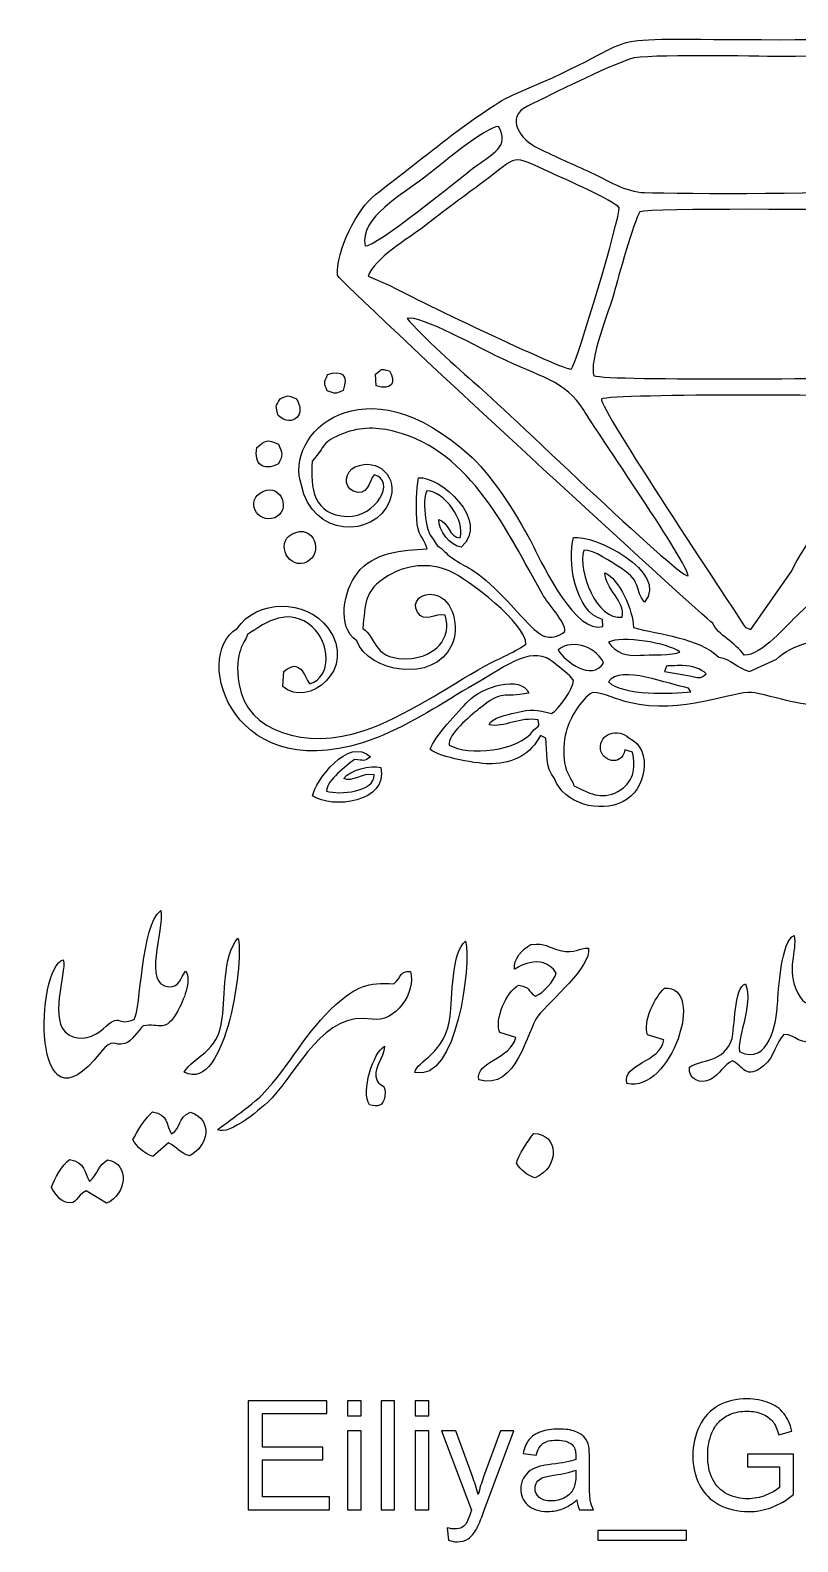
# Model space of a CAD drawing. Header units: millimetres. Extents: x -159 to 208, y -33 to 135.
# Drawn here: x 37.1 to 122.4, y -32.8 to 135.2 of the extents above; entities that cross this region are included whole.
import ezdxf

# ---------------------------------------------------------------- set-up
doc = ezdxf.new("R2010")
doc.units = ezdxf.units.MM
doc.header["$MEASUREMENT"] = 0
doc.layers.add('Layer 1', color=7, linetype='Continuous')

msp = doc.modelspace()

# ---------------------------------------------------------------- linework, layer by layer
at = {"layer": 'Layer 1', "color": 250}
for points, knots in [([(71.2032, 107.9322), (72.1824, 106.4919), (112.1828, 69.6415), (112.9148, 69.3007), (113.5383, 67.9052), (115.4454, 67.1834), (116.4331, 65.7093), (118.3275, 65.6304), (121.1918, 69.0908), (122.5416, 70.3571), (122.5416, 70.3571), (139.4458, 86.0049), (139.4458, 86.0049), (142.2895, 88.6712), (161.7175, 106.9233), (161.7244, 106.8986), (163.8315, 108.4056), (162.3094, 110.6782), (161.4486, 112.9322), (160.1142, 116.4262), (160.2127, 115.6711), (157.3806, 117.8553), (146.3249, 126.3821), (147.9879, 125.7791), (135.6548, 131.5739), (128.0684, 135.1385), (129.8751, 134.1209), (120.4481, 134.1209), (96.6051, 134.1209), (108.1131, 135.1714), (91.0004, 128.1133), (87.5453, 126.6883), (79.445, 119.9306), (75.4569, 116.9217), (73.3649, 115.3432), (71.0582, 110.5473), (71.2032, 107.9322)], [0, 0, 0, 0, 0.08333333, 0.08333333, 0.08333333, 0.16666667, 0.16666667, 0.16666667, 0.25, 0.25, 0.25, 0.33333333, 0.33333333, 0.33333333, 0.41666667, 0.41666667, 0.41666667, 0.5, 0.5, 0.5, 0.58333333, 0.58333333, 0.58333333, 0.66666667, 0.66666667, 0.66666667, 0.75, 0.75, 0.75, 0.83333333, 0.83333333, 0.83333333, 0.91666667, 0.91666667, 0.91666667, 1, 1, 1, 1]), ([(103.7872, 131.9888), (105.4448, 132.5683), (117.7393, 132.2538), (120.448, 132.2538), (130.2601, 132.2538), (127.2135, 133.1874), (134.7726, 129.916), (135.795, 129.4735), (142.7936, 126.5472), (142.9535, 125.5763), (143.082, 124.7958), (142.415, 123.349), (141.8247, 122.8165), (141.1259, 122.1862), (131.7801, 117.9121), (130.4627, 117.455), (128.939, 116.9264), (109.2632, 117.0089), (105.3623, 117.1259), (103.227, 117.1899), (101.2837, 118.4961), (99.3752, 119.3653), (97.4306, 120.2508), (95.4674, 121.1243), (93.5385, 122.0455), (91.5474, 122.9963), (89.7934, 125.475), (92.3425, 126.725), (95.3199, 128.1849), (100.8511, 130.9621), (103.7872, 131.9888)], [0, 0, 0, 0, 0.1, 0.1, 0.1, 0.2, 0.2, 0.2, 0.3, 0.3, 0.3, 0.4, 0.4, 0.4, 0.5, 0.5, 0.5, 0.6, 0.6, 0.6, 0.7, 0.7, 0.7, 0.8, 0.8, 0.8, 0.9, 0.9, 0.9, 1, 1, 1, 1]), ([(74.2783, 111.2011), (73.633, 114.3708), (78.609, 117.0352), (80.7936, 118.7286), (82.1922, 119.8127), (87.8527, 124.583), (89.121, 124.4598), (90.4237, 122.2263), (88.4072, 121.4247), (86.755, 120.1831), (84.422, 118.4298), (75.5029, 111.0644), (74.2783, 111.2011)], [0, 0, 0, 0, 0.25, 0.25, 0.25, 0.5, 0.5, 0.5, 0.75, 0.75, 0.75, 1, 1, 1, 1]), ([(77.0538, 106.7895), (77.0538, 106.7895), (74.6372, 107.8394), (74.6372, 107.8394), (75.2104, 109.7457), (79.1851, 112.0682), (80.8489, 113.3706), (82.995, 115.0506), (85.2938, 116.7315), (87.4931, 118.356), (91.4531, 121.281), (90.2673, 121.4724), (95.0673, 119.2696), (96.3912, 118.6621), (101.9319, 116.2486), (102.542, 115.4437), (102.6449, 114.4267), (97.8606, 98.3052), (97.2274, 97.5264), (96.6092, 97.1757), (78.6154, 105.8907), (77.0538, 106.7895)], [0, 0, 0, 0, 0.14285714, 0.14285714, 0.14285714, 0.28571429, 0.28571429, 0.28571429, 0.42857143, 0.42857143, 0.42857143, 0.57142857, 0.57142857, 0.57142857, 0.71428571, 0.71428571, 0.71428571, 0.85714286, 0.85714286, 0.85714286, 1, 1, 1, 1]), ([(134.4594, 96.5717), (130.2429, 96.5169), (101.4313, 96.1699), (99.7358, 96.7714), (99.0898, 98.3234), (101.4682, 104.0595), (101.9764, 106.0255), (102.3756, 107.5697), (104.1928, 113.993), (104.8441, 115.0036), (105.9102, 115.3536), (128.0823, 115.3558), (129.1719, 115.0029), (129.5025, 114.7726), (134.8734, 98.2493), (134.4594, 96.5717)], [0, 0, 0, 0, 0.2, 0.2, 0.2, 0.4, 0.4, 0.4, 0.6, 0.6, 0.6, 0.8, 0.8, 0.8, 1, 1, 1, 1]), ([(78.9467, 103.1492), (80.3211, 103.5709), (87.4142, 99.6718), (89.1437, 98.8376), (93.6319, 96.673), (96.5962, 96.2186), (98.5989, 92.9404), (99.9966, 90.6527), (110.3574, 75.5968), (110.1899, 74.5406), (109.0371, 74.4152), (89.3332, 93.57), (86.6581, 95.8151), (84.6982, 97.46), (80.5447, 101.2776), (78.9467, 103.1492)], [0, 0, 0, 0, 0.2, 0.2, 0.2, 0.4, 0.4, 0.4, 0.6, 0.6, 0.6, 0.8, 0.8, 0.8, 1, 1, 1, 1]), ([(160.9943, 84.1872), (162.0649, 84.5542), (161.9265, 85.1386), (161.5554, 86.0618), (161.5554, 86.0618), (160.7335, 86.4049), (160.7335, 86.4049), (156.4883, 89.1582), (154.4662, 80.2665), (161.4535, 80.0594), (166.6165, 79.9064), (168.6761, 86.5142), (165.9921, 89.2967), (165.6431, 93.1792), (157.9742, 93.4102), (155.0485, 92.3849), (145.2508, 88.9513), (142.1986, 78.4545), (137.6737, 72.1648), (136.5302, 70.5753), (135.8013, 68.64), (133.6213, 68.7499), (133.6213, 68.7499), (133.3115, 69.5091), (133.3115, 69.5091), (136.4275, 70.6626), (137.3893, 76.1211), (136.5645, 78.7706), (135.2751, 78.9951), (131.9714, 77.4624), (130.8003, 76.6561), (127.8058, 74.5946), (128.4296, 74.1491), (128.2654, 70.778), (128.2654, 70.778), (128.9962, 71.0787), (128.9962, 71.0787), (129.5142, 73.1181), (129.1201, 73.9449), (131.0961, 75.3), (132.0609, 75.9617), (134.4067, 77.4823), (135.4422, 77.3921), (135.9513, 75.9806), (135.3496, 74.0668), (134.7473, 72.6792), (134.0008, 70.9597), (133.1992, 71.0168), (132.1713, 69.8734), (132.1713, 69.8734), (131.1364, 69.9328), (131.1364, 69.9328), (130.7895, 71.5843), (132.8504, 72.8565), (132.7949, 74.3914), (131.2182, 73.9564), (130.2187, 70.2957), (129.8016, 68.904), (128.9109, 68.4006), (127.8982, 68.3599), (126.8759, 68.2863), (125.2215, 67.3064), (121.6575, 67.0601), (120.036, 65.2595), (120.036, 65.2595), (117.008, 63.9085), (117.008, 63.9085), (115.5233, 64.3053), (114.9809, 65.3337), (113.6265, 65.4926), (111.3404, 67.6606), (106.9962, 67.9893), (104.1099, 68.7909), (104.1433, 70.618), (102.4929, 74.2379), (100.954, 74.8629), (100.9478, 73.1125), (103.2259, 71.769), (102.8737, 69.9449), (100.0423, 69.5055), (97.9103, 75.1108), (98.5974, 77.3677), (99.6481, 77.4916), (101.772, 76.011), (102.7435, 75.3722), (105.2727, 73.7092), (104.1697, 72.9493), (105.3596, 71.6205), (108.1682, 74.9396), (99.6258, 79.1977), (97.4682, 78.783), (96.7496, 76.2902), (97.5769, 70.5256), (100.6826, 69.6845), (100.6826, 69.6845), (100.7135, 68.9061), (100.7135, 68.9061), (97.788, 67.9622), (94.1163, 75.5614), (93.0035, 77.7923), (91.5082, 80.7899), (88.6049, 85.4281), (86.1757, 87.6799), (74.0743, 98.8976), (65.1548, 90.1764), (67.2211, 84.627), (68.3209, 78.796), (75.3477, 78.6655), (77.0044, 82.8107), (78.0805, 85.5028), (75.7378, 87.7338), (73.2014, 86.6443), (72.0905, 86.1672), (71.8118, 84.435), (72.945, 83.9542), (74.6104, 83.2476), (74.7137, 85.0502), (75.2786, 85.7761), (77.8414, 85.1204), (75.477, 81.0431), (72.2997, 81.1382), (68.5624, 81.25), (68.1486, 84.3051), (68.4217, 87.2729), (69.8971, 88.9748), (69.4457, 89.4074), (71.8891, 90.3621), (73.793, 91.1061), (75.7217, 91.0729), (77.6793, 90.5493), (86.1434, 88.2852), (90.0626, 79.469), (94, 72.492), (94.6342, 71.3683), (96.5785, 69.4497), (96.5062, 68.3385), (94.7313, 67.0354), (93.6876, 67.9147), (92.3887, 69.2694), (91.328, 70.3757), (90.4396, 71.4588), (89.3152, 72.543), (85.9241, 75.8127), (85.9681, 75.0981), (83.8656, 76.5933), (83.2509, 77.0305), (83.0257, 77.4497), (82.3037, 77.8878), (81.5869, 79.1789), (81.363, 78.8517), (81.0868, 80.5372), (80.9039, 81.6532), (80.7407, 82.935), (81.1335, 83.9612), (83.12, 83.9682), (85.4636, 80.6297), (84.8531, 78.7444), (83.6296, 78.7741), (83.6106, 80.5037), (82.5011, 80.7798), (82.4066, 79.6032), (83.8031, 77.8279), (84.9546, 77.7132), (88.3761, 80.6176), (82.5, 85.7132), (80.2399, 85.4112), (79.9447, 84.0862), (79.9695, 82.2944), (80.0284, 80.9127), (80.1145, 78.8959), (80.7204, 79.0501), (81.1945, 77.5437), (78.3937, 77.3566), (75.2527, 77.1923), (73.3952, 74.8099), (71.9555, 72.9633), (71.0547, 68.8446), (73.3677, 67.3176), (74.5927, 63.8753), (81.93, 62.4591), (83.9388, 66.8621), (84.7809, 68.7078), (84.1835, 71.9528), (82.0112, 72.4322), (80.6361, 72.7356), (79.387, 71.7292), (80.096, 70.4922), (80.8492, 69.1781), (82.065, 70.4749), (83.1893, 70.1534), (84.0127, 67.4924), (81.9216, 65.5802), (79.4399, 65.3562), (75.1777, 64.9715), (75.581, 67.7385), (74.0184, 68.6957), (74.3709, 71.4162), (74.0758, 72.8684), (76.804, 74.5147), (78.8573, 75.7538), (81.4139, 76.0545), (83.6506, 75.0757), (85.7657, 74.1502), (92.212, 69.1884), (92.1687, 66.9388), (91.4076, 66.2788), (88.7614, 65.1664), (87.6408, 64.5307), (83.4101, 62.131), (78.616, 58.84), (74.2013, 57.3388), (67.653, 55.1122), (61.0943, 57.2275), (60.2752, 62.4576), (59.6749, 66.2906), (60.9552, 66.9801), (61.1827, 67.9761), (63.4079, 69.5207), (65.8666, 71.0805), (68.4194, 68.8508), (70.3851, 67.1339), (70.6772, 63.321), (68.1315, 62.5216), (67.474, 63.4149), (67.0748, 65.4974), (65.2441, 63.8818), (65.2441, 63.8818), (65.1259, 62.234), (65.1259, 62.234), (67.9082, 59.7643), (73.5572, 64.1737), (70.1625, 68.7459), (67.7418, 72.0063), (62.1984, 71.9331), (60.0518, 68.6692), (54.8845, 65.6115), (59.6639, 50.3135), (75.5597, 56.5369), (79.5236, 58.0888), (82.8619, 60.3972), (86.4737, 62.4965), (90.3104, 64.7265), (92.9905, 66.9079), (95.3466, 64.8238), (96.0398, 64.2107), (97.0095, 63.6006), (97.4743, 62.9119), (97.3689, 61.8942), (95.9089, 59.7594), (95.0126, 59.2455), (93.2333, 59.6563), (92.8955, 59.7778), (90.9715, 59.3219), (90.0911, 59.1132), (88.3652, 58.7882), (88.0765, 57.9705), (89.7497, 57.6191), (91.5575, 58.9204), (93.537, 58.5098), (93.6423, 57.7296), (93.6506, 57.9197), (93.0178, 57.3749), (91.3693, 54.9709), (85.7431, 54.4963), (83.6267, 55.7199), (83.4581, 56.899), (85.9641, 58.9439), (86.9009, 59.7027), (89.7286, 61.993), (89.4626, 60.8932), (92.4921, 61.5007), (91.6583, 63.5351), (87.2854, 62.2241), (85.7543, 60.6028), (84.7224, 59.5101), (81.8608, 56.5107), (81.5357, 55.2749), (82.5228, 54.3207), (86.9671, 53.592), (88.445, 53.6349), (90.7209, 53.701), (92.7753, 54.739), (93.7825, 56.8021), (93.7825, 56.8021), (94.3979, 56.4819), (94.3979, 56.4819), (94.5428, 54.9655), (94.2595, 53.2017), (95.3603, 52.0239), (96.3512, 49.1442), (100.3929, 48.1513), (102.9825, 49.4366), (105.4507, 50.6616), (106.4375, 55.1782), (103.6039, 56.5394), (102.411, 57.5596), (100.3303, 57.1263), (100.4679, 55.2661), (100.5621, 53.9921), (102.7606, 53.2218), (103.1703, 55.1932), (103.1703, 55.1932), (104.004, 54.933), (104.004, 54.933), (104.4215, 53.1543), (104.1176, 51.4732), (102.3891, 50.5624), (100.4893, 49.5614), (99.179, 50.415), (97.5031, 51.1823), (97.2808, 52.0399), (96.6804, 52.4409), (96.4732, 53.7397), (96.3044, 54.7974), (96.3641, 56.1667), (96.6416, 57.2029), (97.0492, 58.7255), (98.2076, 60.7626), (99.574, 61.5782), (100.9873, 61.477), (102.2912, 60.7607), (103.6636, 60.4387), (109.474, 59.0756), (115.3903, 61.7251), (117.2368, 61.5843), (118.0459, 61.5226), (120.5687, 60.7831), (121.5918, 60.5709), (123.1936, 60.2386), (124.3539, 60.0865), (126.0029, 60.0801), (127.9041, 60.0727), (128.858, 60.1418), (130.6889, 60.5647), (131.8941, 60.8431), (133.4845, 61.5721), (134.6418, 61.5142), (137.2499, 59.4932), (137.6606, 56.6503), (137.7009, 53.5501), (136.2597, 51.8935), (136.6013, 49.8116), (132.8717, 50.1704), (130.4553, 50.4029), (129.3492, 52.7968), (129.9908, 55.036), (129.9908, 55.036), (130.6786, 55.251), (130.6786, 55.251), (131.3808, 54.0954), (132.0809, 53.6971), (133.2763, 54.593), (133.6434, 55.5962), (133.6421, 55.6391), (133.165, 56.711), (133.165, 56.711), (131.3377, 56.9676), (131.3377, 56.9676), (126.9118, 55.5211), (128.5229, 49.1232), (133.1526, 48.9542), (134.9291, 48.8894), (137.0326, 49.6233), (138.2165, 50.9747), (139.8912, 52.8864), (139.2716, 54.7221), (139.8683, 56.4561), (141.0156, 56.3629), (141.724, 53.7607), (145.5771, 53.6102), (146.8629, 53.56), (151.6632, 54.4564), (152.5994, 55.1297), (152.4818, 56.1735), (149.1698, 59.6696), (148.2637, 60.5876), (145.3291, 63.5608), (141.8369, 62.3349), (141.3201, 61.5272), (143.701, 60.961), (144.7316, 61.9318), (146.992, 59.8478), (148.0093, 58.9098), (150.2054, 57.1437), (150.3652, 55.8408), (148.9249, 54.8896), (143.1747, 54.1451), (140.6329, 57.9041), (140.6329, 57.9041), (140.8207, 58.5125), (140.8207, 58.5125), (143.3893, 58.6971), (145.4746, 57.4026), (147.1883, 57.4776), (146.8344, 58.1317), (144.5972, 58.9331), (143.7594, 59.1793), (141.1011, 59.9605), (140.8606, 59.2896), (138.7866, 59.2522), (138.7866, 59.2522), (136.2971, 62.7644), (136.2971, 62.7644), (136.2971, 62.7644), (139.767, 65.8351), (139.767, 65.8351), (143.8064, 65.5181), (152.0342, 59.5524), (156.3167, 57.5071), (162.0166, 54.785), (170.3735, 53.3517), (174.4844, 59.4419), (179.2722, 66.5351), (171.2725, 74.1499), (165.2377, 70.0019), (162.4508, 68.0864), (161.9614, 63.5997), (165.3172, 62.0148), (166.4987, 61.4568), (169.659, 61.3661), (168.8041, 63.5682), (168.0026, 65.6328), (166.3205, 63.0914), (165.5407, 62.9014), (163.3111, 63.8609), (163.9927, 67.5567), (165.7741, 68.9231), (167.7623, 70.4483), (170.8469, 69.9605), (172.4814, 68.1325), (176.4521, 63.6917), (172.3996, 49.9165), (153.8709, 60.14), (150.5908, 61.9498), (145.5278, 65.725), (142.0511, 66.3801), (142.0511, 66.3801), (141.6825, 67.402), (141.6825, 67.402), (141.6829, 67.413), (150.1557, 79.8075), (157.6524, 74.1909), (160.1381, 72.3285), (159.9043, 71.0182), (159.742, 68.1614), (157.975, 66.3188), (157.5056, 64.7801), (154.1293, 65.4161), (152.0689, 65.8043), (149.7671, 67.9152), (150.9494, 70.1006), (152.0452, 70.2013), (153.63, 69.2403), (154.0445, 70.6655), (154.4266, 71.9793), (153.295, 72.8623), (152.0727, 72.5247), (149.9144, 71.9285), (149.3156, 68.8492), (150.0881, 66.9427), (151.8884, 62.5002), (159.2388, 63.6812), (160.9763, 67.6937), (163.0696, 69.8836), (162.0767, 72.9853), (160.3721, 75.0345), (157.8558, 78.0596), (153.9216, 76.9356), (152.6554, 77.7857), (154.2451, 79.6624), (154.5051, 82.7914), (153.6654, 85.08), (152.0792, 85.4169), (148.991, 83.0504), (148.6379, 81.4415), (147.6681, 80.499), (148.1492, 78.5613), (148.8829, 77.6215), (150.3796, 77.501), (151.8928, 79.935), (151.7844, 81.2976), (150.677, 80.984), (150.5338, 79.1721), (149.3445, 78.9393), (148.9504, 80.1114), (149.2276, 80.3987), (149.677, 81.5068), (150.1908, 82.5549), (151.898, 84.1757), (153.0529, 83.9424), (153.6334, 81.356), (152.8843, 79.9144), (151.7975, 77.8317), (150.8547, 77.3674), (150.8641, 76.9874), (150.0502, 76.4787), (146.8645, 74.4873), (148.0967, 75.6027), (144.641, 72.3561), (142.8037, 70.6301), (140.2152, 66.0854), (137.3221, 68.3689), (137.4428, 69.0108), (139.3402, 71.2779), (139.8559, 72.1246), (140.6922, 73.4977), (141.467, 74.9666), (142.2469, 76.3641), (143.7972, 79.1417), (145.3032, 82.0112), (147.372, 84.4257), (149.3121, 86.6901), (152.1885, 88.9861), (154.9785, 90.0817), (160.4289, 92.222), (162.0661, 90.155), (164.6415, 88.8604), (165.502, 87.3178), (166.1232, 86.6716), (165.8053, 84.7164), (165.6045, 83.4813), (164.6797, 82.0774), (163.5397, 81.5354), (160.4712, 80.0765), (155.9934, 83.4688), (158.3314, 85.4873), (158.3314, 85.4873), (160.0755, 83.7983), (160.0755, 83.7983), (160.0755, 83.7983), (160.9943, 84.1872), (160.9943, 84.1872)], [0, 0, 0, 0, 0.00564972, 0.00564972, 0.00564972, 0.01129944, 0.01129944, 0.01129944, 0.01694915, 0.01694915, 0.01694915, 0.02259887, 0.02259887, 0.02259887, 0.02824859, 0.02824859, 0.02824859, 0.03389831, 0.03389831, 0.03389831, 0.03954802, 0.03954802, 0.03954802, 0.04519774, 0.04519774, 0.04519774, 0.05084746, 0.05084746, 0.05084746, 0.05649718, 0.05649718, 0.05649718, 0.06214689, 0.06214689, 0.06214689, 0.06779661, 0.06779661, 0.06779661, 0.07344633, 0.07344633, 0.07344633, 0.07909605, 0.07909605, 0.07909605, 0.08474576, 0.08474576, 0.08474576, 0.09039548, 0.09039548, 0.09039548, 0.0960452, 0.0960452, 0.0960452, 0.10169492, 0.10169492, 0.10169492, 0.10734463, 0.10734463, 0.10734463, 0.11299435, 0.11299435, 0.11299435, 0.11864407, 0.11864407, 0.11864407, 0.12429379, 0.12429379, 0.12429379, 0.1299435, 0.1299435, 0.1299435, 0.13559322, 0.13559322, 0.13559322, 0.14124294, 0.14124294, 0.14124294, 0.14689266, 0.14689266, 0.14689266, 0.15254237, 0.15254237, 0.15254237, 0.15819209, 0.15819209, 0.15819209, 0.16384181, 0.16384181, 0.16384181, 0.16949153, 0.16949153, 0.16949153, 0.17514124, 0.17514124, 0.17514124, 0.18079096, 0.18079096, 0.18079096, 0.18644068, 0.18644068, 0.18644068, 0.1920904, 0.1920904, 0.1920904, 0.19774011, 0.19774011, 0.19774011, 0.20338983, 0.20338983, 0.20338983, 0.20903955, 0.20903955, 0.20903955, 0.21468927, 0.21468927, 0.21468927, 0.22033898, 0.22033898, 0.22033898, 0.2259887, 0.2259887, 0.2259887, 0.23163842, 0.23163842, 0.23163842, 0.23728814, 0.23728814, 0.23728814, 0.24293785, 0.24293785, 0.24293785, 0.24858757, 0.24858757, 0.24858757, 0.25423729, 0.25423729, 0.25423729, 0.25988701, 0.25988701, 0.25988701, 0.26553672, 0.26553672, 0.26553672, 0.27118644, 0.27118644, 0.27118644, 0.27683616, 0.27683616, 0.27683616, 0.28248588, 0.28248588, 0.28248588, 0.28813559, 0.28813559, 0.28813559, 0.29378531, 0.29378531, 0.29378531, 0.29943503, 0.29943503, 0.29943503, 0.30508475, 0.30508475, 0.30508475, 0.31073446, 0.31073446, 0.31073446, 0.31638418, 0.31638418, 0.31638418, 0.3220339, 0.3220339, 0.3220339, 0.32768362, 0.32768362, 0.32768362, 0.33333333, 0.33333333, 0.33333333, 0.33898305, 0.33898305, 0.33898305, 0.34463277, 0.34463277, 0.34463277, 0.35028249, 0.35028249, 0.35028249, 0.3559322, 0.3559322, 0.3559322, 0.36158192, 0.36158192, 0.36158192, 0.36723164, 0.36723164, 0.36723164, 0.37288136, 0.37288136, 0.37288136, 0.37853107, 0.37853107, 0.37853107, 0.38418079, 0.38418079, 0.38418079, 0.38983051, 0.38983051, 0.38983051, 0.39548023, 0.39548023, 0.39548023, 0.40112994, 0.40112994, 0.40112994, 0.40677966, 0.40677966, 0.40677966, 0.41242938, 0.41242938, 0.41242938, 0.4180791, 0.4180791, 0.4180791, 0.42372881, 0.42372881, 0.42372881, 0.42937853, 0.42937853, 0.42937853, 0.43502825, 0.43502825, 0.43502825, 0.44067797, 0.44067797, 0.44067797, 0.44632768, 0.44632768, 0.44632768, 0.4519774, 0.4519774, 0.4519774, 0.45762712, 0.45762712, 0.45762712, 0.46327684, 0.46327684, 0.46327684, 0.46892655, 0.46892655, 0.46892655, 0.47457627, 0.47457627, 0.47457627, 0.48022599, 0.48022599, 0.48022599, 0.48587571, 0.48587571, 0.48587571, 0.49152542, 0.49152542, 0.49152542, 0.49717514, 0.49717514, 0.49717514, 0.50282486, 0.50282486, 0.50282486, 0.50847458, 0.50847458, 0.50847458, 0.51412429, 0.51412429, 0.51412429, 0.51977401, 0.51977401, 0.51977401, 0.52542373, 0.52542373, 0.52542373, 0.53107345, 0.53107345, 0.53107345, 0.53672316, 0.53672316, 0.53672316, 0.54237288, 0.54237288, 0.54237288, 0.5480226, 0.5480226, 0.5480226, 0.55367232, 0.55367232, 0.55367232, 0.55932203, 0.55932203, 0.55932203, 0.56497175, 0.56497175, 0.56497175, 0.57062147, 0.57062147, 0.57062147, 0.57627119, 0.57627119, 0.57627119, 0.5819209, 0.5819209, 0.5819209, 0.58757062, 0.58757062, 0.58757062, 0.59322034, 0.59322034, 0.59322034, 0.59887006, 0.59887006, 0.59887006, 0.60451977, 0.60451977, 0.60451977, 0.61016949, 0.61016949, 0.61016949, 0.61581921, 0.61581921, 0.61581921, 0.62146893, 0.62146893, 0.62146893, 0.62711864, 0.62711864, 0.62711864, 0.63276836, 0.63276836, 0.63276836, 0.63841808, 0.63841808, 0.63841808, 0.6440678, 0.6440678, 0.6440678, 0.64971751, 0.64971751, 0.64971751, 0.65536723, 0.65536723, 0.65536723, 0.66101695, 0.66101695, 0.66101695, 0.66666667, 0.66666667, 0.66666667, 0.67231638, 0.67231638, 0.67231638, 0.6779661, 0.6779661, 0.6779661, 0.68361582, 0.68361582, 0.68361582, 0.68926554, 0.68926554, 0.68926554, 0.69491525, 0.69491525, 0.69491525, 0.70056497, 0.70056497, 0.70056497, 0.70621469, 0.70621469, 0.70621469, 0.71186441, 0.71186441, 0.71186441, 0.71751412, 0.71751412, 0.71751412, 0.72316384, 0.72316384, 0.72316384, 0.72881356, 0.72881356, 0.72881356, 0.73446328, 0.73446328, 0.73446328, 0.74011299, 0.74011299, 0.74011299, 0.74576271, 0.74576271, 0.74576271, 0.75141243, 0.75141243, 0.75141243, 0.75706215, 0.75706215, 0.75706215, 0.76271186, 0.76271186, 0.76271186, 0.76836158, 0.76836158, 0.76836158, 0.7740113, 0.7740113, 0.7740113, 0.77966102, 0.77966102, 0.77966102, 0.78531073, 0.78531073, 0.78531073, 0.79096045, 0.79096045, 0.79096045, 0.79661017, 0.79661017, 0.79661017, 0.80225989, 0.80225989, 0.80225989, 0.8079096, 0.8079096, 0.8079096, 0.81355932, 0.81355932, 0.81355932, 0.81920904, 0.81920904, 0.81920904, 0.82485876, 0.82485876, 0.82485876, 0.83050847, 0.83050847, 0.83050847, 0.83615819, 0.83615819, 0.83615819, 0.84180791, 0.84180791, 0.84180791, 0.84745763, 0.84745763, 0.84745763, 0.85310734, 0.85310734, 0.85310734, 0.85875706, 0.85875706, 0.85875706, 0.86440678, 0.86440678, 0.86440678, 0.8700565, 0.8700565, 0.8700565, 0.87570621, 0.87570621, 0.87570621, 0.88135593, 0.88135593, 0.88135593, 0.88700565, 0.88700565, 0.88700565, 0.89265537, 0.89265537, 0.89265537, 0.89830508, 0.89830508, 0.89830508, 0.9039548, 0.9039548, 0.9039548, 0.90960452, 0.90960452, 0.90960452, 0.91525424, 0.91525424, 0.91525424, 0.92090395, 0.92090395, 0.92090395, 0.92655367, 0.92655367, 0.92655367, 0.93220339, 0.93220339, 0.93220339, 0.93785311, 0.93785311, 0.93785311, 0.94350282, 0.94350282, 0.94350282, 0.94915254, 0.94915254, 0.94915254, 0.95480226, 0.95480226, 0.95480226, 0.96045198, 0.96045198, 0.96045198, 0.96610169, 0.96610169, 0.96610169, 0.97175141, 0.97175141, 0.97175141, 0.97740113, 0.97740113, 0.97740113, 0.98305085, 0.98305085, 0.98305085, 0.98870056, 0.98870056, 0.98870056, 0.99435028, 0.99435028, 0.99435028, 1, 1, 1, 1]), ([(70.0787, 95.1047), (71.0665, 94.7294), (70.8812, 94.7093), (71.835, 95.1261), (72.4884, 96.8145), (71.7106, 97.475), (70.1248, 96.8939), (69.6933, 95.9433), (69.695, 96.0709), (70.0787, 95.1047)], [0, 0, 0, 0, 0.33333333, 0.33333333, 0.33333333, 0.66666667, 0.66666667, 0.66666667, 1, 1, 1, 1]), ([(75.443, 96.9513), (75.443, 96.9513), (75.5192, 95.6393), (75.5192, 95.6393), (77.2927, 95.104), (77.7873, 96.0581), (76.9845, 97.3224), (75.756, 97.5475), (76.4433, 97.6069), (75.443, 96.9513)], [0, 0, 0, 0, 0.33333333, 0.33333333, 0.33333333, 0.66666667, 0.66666667, 0.66666667, 1, 1, 1, 1]), ([(64.8472, 94.1986), (64.2732, 93.2609), (64.3522, 93.448), (64.6126, 92.3696), (66.2546, 90.8639), (67.8516, 92.5626), (66.5929, 94.2554), (65.6445, 94.6043), (65.7645, 94.6335), (64.8472, 94.1986)], [0, 0, 0, 0, 0.33333333, 0.33333333, 0.33333333, 0.66666667, 0.66666667, 0.66666667, 1, 1, 1, 1]), ([(121.7206, 75.1034), (121.7206, 75.1034), (117.1645, 68.5531), (117.1645, 68.5531), (117.1645, 68.5531), (116.5662, 68.7947), (116.5662, 68.7947), (114.884, 71.4245), (100.334, 93.1493), (100.5625, 94.1978), (101.7793, 94.7473), (131.8401, 94.7786), (133.2564, 94.2162), (133.7955, 92.6528), (131.5936, 90.678), (130.7987, 89.3721), (128.8163, 86.1157), (122.3735, 76.7898), (121.7206, 75.1034)], [0, 0, 0, 0, 0.16666667, 0.16666667, 0.16666667, 0.33333333, 0.33333333, 0.33333333, 0.5, 0.5, 0.5, 0.66666667, 0.66666667, 0.66666667, 0.83333333, 0.83333333, 0.83333333, 1, 1, 1, 1]), ([(62.2588, 88.7911), (61.9074, 86.9274), (62.9413, 86.1045), (64.6512, 86.9743), (65.1734, 87.9918), (65.1446, 88.1275), (64.6459, 89.1615), (63.4268, 89.7658), (63.1996, 89.6287), (62.2588, 88.7911)], [0, 0, 0, 0, 0.33333333, 0.33333333, 0.33333333, 0.66666667, 0.66666667, 0.66666667, 1, 1, 1, 1]), ([(62.982, 83.9259), (60.8291, 83.032), (62.2562, 80.2326), (64.2392, 80.9902), (66.0311, 81.6748), (65.0806, 84.7972), (62.982, 83.9259)], [0, 0, 0, 0, 0.5, 0.5, 0.5, 1, 1, 1, 1]), ([(66.1328, 79.1582), (64.2898, 78.197), (65.7738, 75.0693), (67.8575, 76.1041), (69.651, 76.9948), (68.6717, 80.4824), (66.1328, 79.1582)], [0, 0, 0, 0, 0.5, 0.5, 0.5, 1, 1, 1, 1]), ([(95.7348, 66.3105), (97.4579, 67.697), (100.2669, 66.354), (100.8087, 64.8375), (99.4888, 62.7784), (96.5362, 64.9796), (95.7348, 66.3105)], [0, 0, 0, 0, 0.5, 0.5, 0.5, 1, 1, 1, 1]), ([(101.3506, 67.1658), (102.8147, 67.9109), (107.9696, 67.0888), (109.2777, 66.0684), (108.5878, 65.6492), (105.8976, 65.7871), (104.8351, 65.7086), (103.3115, 65.5961), (102.245, 65.8752), (101.3506, 67.1658)], [0, 0, 0, 0, 0.33333333, 0.33333333, 0.33333333, 0.66666667, 0.66666667, 0.66666667, 1, 1, 1, 1]), ([(110.2537, 62.0604), (110.2537, 62.0604), (110.5133, 61.6564), (110.5133, 61.6564), (108.4212, 61.3667), (102.9614, 61.2288), (101.3386, 62.7367), (102.6427, 64.7709), (108.154, 62.3807), (110.2537, 62.0604)], [0, 0, 0, 0, 0.33333333, 0.33333333, 0.33333333, 0.66666667, 0.66666667, 0.66666667, 1, 1, 1, 1]), ([(107.5921, 63.8901), (107.5921, 63.8901), (107.8029, 64.505), (107.8029, 64.505), (108.0536, 64.5394), (109.3039, 64.5551), (109.5937, 64.5678), (110.6069, 64.5004), (111.6286, 64.2405), (112.2256, 63.6344), (111.4915, 63.0256), (111.4173, 63.2222), (110.3926, 63.4001), (110.3926, 63.4001), (107.5921, 63.8901), (107.5921, 63.8901)], [0, 0, 0, 0, 0.2, 0.2, 0.2, 0.4, 0.4, 0.4, 0.6, 0.6, 0.6, 0.8, 0.8, 0.8, 1, 1, 1, 1]), ([(70.0023, 50.6134), (70.062, 51.8717), (72.1511, 53.3655), (73.1198, 54.1277), (74.1675, 54.0611), (74.1412, 53.8128), (74.8888, 54.4051), (72.5046, 56.7956), (68.6526, 51.6319), (68.4583, 50.0904), (70.6033, 48.5591), (76.893, 49.3614), (76.0495, 53.2172), (74.909, 53.5496), (72.6084, 52.9706), (71.9055, 52.0208), (72.8661, 51.5013), (73.8676, 52.7035), (75.3103, 52.4109), (75.3129, 50.5149), (71.4786, 50.1357), (70.0023, 50.6134)], [0, 0, 0, 0, 0.14285714, 0.14285714, 0.14285714, 0.28571429, 0.28571429, 0.28571429, 0.42857143, 0.42857143, 0.42857143, 0.57142857, 0.57142857, 0.57142857, 0.71428571, 0.71428571, 0.71428571, 0.85714286, 0.85714286, 0.85714286, 1, 1, 1, 1]), ([(74.7871, 15.7254), (75.6845, 15.4698), (76.3065, 15.5658), (76.4834, 16.6945), (76.6961, 18.0526), (76.0198, 17.7209), (75.6367, 18.4117), (74.9616, 19.6289), (76.4124, 20.9125), (76.4587, 22.2535), (75.226, 21.6034), (73.7569, 17.2058), (74.7871, 15.7254)], [0, 0, 0, 0, 0.25, 0.25, 0.25, 0.5, 0.5, 0.5, 0.75, 0.75, 0.75, 1, 1, 1, 1]), ([(61.274, -29.2671), (61.274, -29.2671), (61.274, -17.1429), (61.274, -17.1429), (61.274, -17.1429), (70.0285, -17.1429), (70.0285, -17.1429), (70.0285, -17.1429), (70.0285, -18.5653), (70.0285, -18.5653), (70.0285, -18.5653), (62.8827, -18.5653), (62.8827, -18.5653), (62.8827, -18.5653), (62.8827, -22.2906), (62.8827, -22.2906), (62.8827, -22.2906), (69.5713, -22.2906), (69.5713, -22.2906), (69.5713, -22.2906), (69.5713, -23.713), (69.5713, -23.713), (69.5713, -23.713), (62.8827, -23.713), (62.8827, -23.713), (62.8827, -23.713), (62.8827, -27.8447), (62.8827, -27.8447), (62.8827, -27.8447), (70.3164, -27.8447), (70.3164, -27.8447), (70.3164, -27.8447), (70.3164, -29.2671), (70.3164, -29.2671), (70.3164, -29.2671), (61.274, -29.2671), (61.274, -29.2671)], [0, 0, 0, 0, 0.08333333, 0.08333333, 0.08333333, 0.16666667, 0.16666667, 0.16666667, 0.25, 0.25, 0.25, 0.33333333, 0.33333333, 0.33333333, 0.41666667, 0.41666667, 0.41666667, 0.5, 0.5, 0.5, 0.58333333, 0.58333333, 0.58333333, 0.66666667, 0.66666667, 0.66666667, 0.75, 0.75, 0.75, 0.83333333, 0.83333333, 0.83333333, 0.91666667, 0.91666667, 0.91666667, 1, 1, 1, 1]), ([(72.3484, -18.8362), (72.3484, -18.8362), (72.3484, -17.1429), (72.3484, -17.1429), (72.3484, -17.1429), (73.8385, -17.1429), (73.8385, -17.1429), (73.8385, -17.1429), (73.8385, -18.8362), (73.8385, -18.8362), (73.8385, -18.8362), (72.3484, -18.8362), (72.3484, -18.8362)], [0, 0, 0, 0, 0.25, 0.25, 0.25, 0.5, 0.5, 0.5, 0.75, 0.75, 0.75, 1, 1, 1, 1]), ([(76.0765, -29.2671), (76.0765, -29.2671), (76.0765, -17.1429), (76.0765, -17.1429), (76.0765, -17.1429), (77.5667, -17.1429), (77.5667, -17.1429), (77.5667, -17.1429), (77.5667, -29.2671), (77.5667, -29.2671), (77.5667, -29.2671), (76.0765, -29.2671), (76.0765, -29.2671)], [0, 0, 0, 0, 0.25, 0.25, 0.25, 0.5, 0.5, 0.5, 0.75, 0.75, 0.75, 1, 1, 1, 1]), ([(79.8724, -18.8362), (79.8724, -18.8362), (79.8724, -17.1429), (79.8724, -17.1429), (79.8724, -17.1429), (81.3625, -17.1429), (81.3625, -17.1429), (81.3625, -17.1429), (81.3625, -18.8362), (81.3625, -18.8362), (81.3625, -18.8362), (79.8724, -18.8362), (79.8724, -18.8362)], [0, 0, 0, 0, 0.25, 0.25, 0.25, 0.5, 0.5, 0.5, 0.75, 0.75, 0.75, 1, 1, 1, 1]), ([(116.7954, -24.5088), (116.7954, -24.5088), (116.7954, -23.0864), (116.7954, -23.0864), (116.7954, -23.0864), (121.9262, -23.0864), (121.9262, -23.0864), (121.9262, -23.0864), (121.9262, -27.5794), (121.9262, -27.5794), (121.1388, -28.2059), (120.326, -28.6801), (119.4878, -28.9962), (118.6496, -29.3123), (117.7888, -29.4703), (116.9083, -29.4703), (115.7173, -29.4703), (114.6364, -29.2163), (113.6628, -28.7055), (112.6919, -28.1975), (111.9553, -27.4581), (111.4614, -26.4957), (110.9647, -25.5305), (110.7164, -24.4524), (110.7164, -23.2642), (110.7164, -22.0846), (110.9619, -20.9839), (111.4558, -19.9594), (111.9497, -18.9378), (112.6581, -18.1786), (113.5837, -17.6847), (114.5094, -17.188), (115.5762, -16.9397), (116.7841, -16.9397), (117.659, -16.9397), (118.4521, -17.0808), (119.1604, -17.3658), (119.8688, -17.6509), (120.4248, -18.046), (120.8255, -18.5511), (121.2291, -19.0591), (121.5339, -19.7224), (121.7428, -20.538), (121.7428, -20.538), (120.295, -20.9331), (120.295, -20.9331), (120.1115, -20.3179), (119.8857, -19.8324), (119.6176, -19.4768), (119.3467, -19.1241), (118.9629, -18.8418), (118.4605, -18.6302), (117.961, -18.4185), (117.405, -18.3113), (116.7926, -18.3113), (116.0616, -18.3113), (115.4295, -18.4241), (114.8932, -18.6471), (114.3598, -18.8701), (113.9309, -19.1636), (113.6007, -19.5305), (113.2733, -19.8945), (113.0193, -20.2953), (112.8387, -20.7299), (112.5311, -21.4834), (112.3758, -22.2962), (112.3758, -23.1739), (112.3758, -24.2577), (112.5621, -25.1636), (112.9318, -25.8946), (113.3043, -26.6227), (113.8462, -27.1645), (114.5546, -27.5173), (115.2658, -27.8701), (116.0193, -28.0479), (116.818, -28.0479), (117.5123, -28.0479), (118.1896, -27.9124), (118.85, -27.6443), (119.5104, -27.3734), (120.0099, -27.0883), (120.3514, -26.7807), (120.3514, -26.7807), (120.3514, -24.5088), (120.3514, -24.5088), (120.3514, -24.5088), (116.7954, -24.5088), (116.7954, -24.5088)], [0, 0, 0, 0, 0.03448276, 0.03448276, 0.03448276, 0.06896552, 0.06896552, 0.06896552, 0.10344828, 0.10344828, 0.10344828, 0.13793103, 0.13793103, 0.13793103, 0.17241379, 0.17241379, 0.17241379, 0.20689655, 0.20689655, 0.20689655, 0.24137931, 0.24137931, 0.24137931, 0.27586207, 0.27586207, 0.27586207, 0.31034483, 0.31034483, 0.31034483, 0.34482759, 0.34482759, 0.34482759, 0.37931034, 0.37931034, 0.37931034, 0.4137931, 0.4137931, 0.4137931, 0.44827586, 0.44827586, 0.44827586, 0.48275862, 0.48275862, 0.48275862, 0.51724138, 0.51724138, 0.51724138, 0.55172414, 0.55172414, 0.55172414, 0.5862069, 0.5862069, 0.5862069, 0.62068966, 0.62068966, 0.62068966, 0.65517241, 0.65517241, 0.65517241, 0.68965517, 0.68965517, 0.68965517, 0.72413793, 0.72413793, 0.72413793, 0.75862069, 0.75862069, 0.75862069, 0.79310345, 0.79310345, 0.79310345, 0.82758621, 0.82758621, 0.82758621, 0.86206897, 0.86206897, 0.86206897, 0.89655172, 0.89655172, 0.89655172, 0.93103448, 0.93103448, 0.93103448, 0.96551724, 0.96551724, 0.96551724, 1, 1, 1, 1]), ([(72.3484, -29.2671), (72.3484, -29.2671), (72.3484, -20.4787), (72.3484, -20.4787), (72.3484, -20.4787), (73.8385, -20.4787), (73.8385, -20.4787), (73.8385, -20.4787), (73.8385, -29.2671), (73.8385, -29.2671), (73.8385, -29.2671), (72.3484, -29.2671), (72.3484, -29.2671)], [0, 0, 0, 0, 0.25, 0.25, 0.25, 0.5, 0.5, 0.5, 0.75, 0.75, 0.75, 1, 1, 1, 1]), ([(79.8724, -29.2671), (79.8724, -29.2671), (79.8724, -20.4787), (79.8724, -20.4787), (79.8724, -20.4787), (81.3625, -20.4787), (81.3625, -20.4787), (81.3625, -20.4787), (81.3625, -29.2671), (81.3625, -29.2671), (81.3625, -29.2671), (79.8724, -29.2671), (79.8724, -29.2671)], [0, 0, 0, 0, 0.25, 0.25, 0.25, 0.5, 0.5, 0.5, 0.75, 0.75, 0.75, 1, 1, 1, 1]), ([(83.5667, -32.6453), (83.5667, -32.6453), (83.3973, -31.2681), (83.3973, -31.2681), (83.7247, -31.3555), (84.0069, -31.4007), (84.2496, -31.4007), (84.5827, -31.4007), (84.848, -31.3443), (85.0455, -31.2342), (85.2459, -31.1241), (85.4096, -30.9689), (85.5366, -30.7713), (85.6297, -30.6218), (85.7821, -30.2521), (85.9909, -29.6594), (86.0192, -29.5775), (86.0615, -29.4562), (86.1236, -29.2953), (86.1236, -29.2953), (82.7877, -20.4787), (82.7877, -20.4787), (82.7877, -20.4787), (84.3795, -20.4787), (84.3795, -20.4787), (84.3795, -20.4787), (86.2139, -25.5531), (86.2139, -25.5531), (86.4538, -26.1937), (86.6655, -26.871), (86.8545, -27.5822), (87.0267, -26.9134), (87.2299, -26.253), (87.467, -25.6039), (87.467, -25.6039), (89.3409, -20.4787), (89.3409, -20.4787), (89.3409, -20.4787), (90.8282, -20.4787), (90.8282, -20.4787), (90.8282, -20.4787), (87.5065, -29.4195), (87.5065, -29.4195), (87.1481, -30.3819), (86.8687, -31.0423), (86.6683, -31.4063), (86.403, -31.8946), (86.0982, -32.253), (85.7567, -32.4816), (85.4124, -32.7102), (85.0032, -32.8231), (84.529, -32.8231), (84.2412, -32.8231), (83.9194, -32.7638), (83.5667, -32.6453)], [0, 0, 0, 0, 0.05555556, 0.05555556, 0.05555556, 0.11111111, 0.11111111, 0.11111111, 0.16666667, 0.16666667, 0.16666667, 0.22222222, 0.22222222, 0.22222222, 0.27777778, 0.27777778, 0.27777778, 0.33333333, 0.33333333, 0.33333333, 0.38888889, 0.38888889, 0.38888889, 0.44444444, 0.44444444, 0.44444444, 0.5, 0.5, 0.5, 0.55555556, 0.55555556, 0.55555556, 0.61111111, 0.61111111, 0.61111111, 0.66666667, 0.66666667, 0.66666667, 0.72222222, 0.72222222, 0.72222222, 0.77777778, 0.77777778, 0.77777778, 0.83333333, 0.83333333, 0.83333333, 0.88888889, 0.88888889, 0.88888889, 0.94444444, 0.94444444, 0.94444444, 1, 1, 1, 1]), ([(97.8415, -28.1664), (97.2883, -28.6377), (96.7549, -28.9679), (96.2441, -29.1627), (95.7333, -29.3574), (95.1858, -29.4534), (94.5988, -29.4534), (93.6336, -29.4534), (92.8913, -29.2191), (92.372, -28.7478), (91.8527, -28.2793), (91.5931, -27.6782), (91.5931, -26.9472), (91.5931, -26.5183), (91.6919, -26.126), (91.8866, -25.7704), (92.0842, -25.4148), (92.341, -25.1326), (92.6571, -24.9181), (92.976, -24.7036), (93.3316, -24.5399), (93.7295, -24.4298), (94.023, -24.3536), (94.4661, -24.2802), (95.056, -24.2069), (96.2582, -24.0658), (97.1472, -23.8936), (97.7145, -23.696), (97.7201, -23.4928), (97.723, -23.363), (97.723, -23.3094), (97.723, -22.7054), (97.5818, -22.2793), (97.2996, -22.0309), (96.9186, -21.6951), (96.3514, -21.5286), (95.6006, -21.5286), (94.8979, -21.5286), (94.3786, -21.6528), (94.0456, -21.8983), (93.7098, -22.1438), (93.4642, -22.5784), (93.3034, -23.205), (93.3034, -23.205), (91.8471, -23.0018), (91.8471, -23.0018), (91.9797, -22.3781), (92.1971, -21.8729), (92.5019, -21.4891), (92.8067, -21.1052), (93.2469, -20.8117), (93.8227, -20.6029), (94.3956, -20.3969), (95.0644, -20.2925), (95.8208, -20.2925), (96.5715, -20.2925), (97.1839, -20.3799), (97.6552, -20.5577), (98.1237, -20.7355), (98.4708, -20.9557), (98.691, -21.2238), (98.9111, -21.4919), (99.0663, -21.8306), (99.1566, -22.2398), (99.2046, -22.4938), (99.23, -22.951), (99.23, -23.6086), (99.23, -23.6086), (99.23, -25.5841), (99.23, -25.5841), (99.23, -26.9642), (99.2611, -27.8362), (99.3232, -28.2059), (99.3824, -28.5757), (99.5066, -28.9284), (99.6872, -29.2671), (99.6872, -29.2671), (98.1294, -29.2671), (98.1294, -29.2671), (97.9798, -28.9538), (97.8838, -28.5869), (97.8415, -28.1664)], [0, 0, 0, 0, 0.03703704, 0.03703704, 0.03703704, 0.07407407, 0.07407407, 0.07407407, 0.11111111, 0.11111111, 0.11111111, 0.14814815, 0.14814815, 0.14814815, 0.18518519, 0.18518519, 0.18518519, 0.22222222, 0.22222222, 0.22222222, 0.25925926, 0.25925926, 0.25925926, 0.2962963, 0.2962963, 0.2962963, 0.33333333, 0.33333333, 0.33333333, 0.37037037, 0.37037037, 0.37037037, 0.40740741, 0.40740741, 0.40740741, 0.44444444, 0.44444444, 0.44444444, 0.48148148, 0.48148148, 0.48148148, 0.51851852, 0.51851852, 0.51851852, 0.55555556, 0.55555556, 0.55555556, 0.59259259, 0.59259259, 0.59259259, 0.62962963, 0.62962963, 0.62962963, 0.66666667, 0.66666667, 0.66666667, 0.7037037, 0.7037037, 0.7037037, 0.74074074, 0.74074074, 0.74074074, 0.77777778, 0.77777778, 0.77777778, 0.81481481, 0.81481481, 0.81481481, 0.85185185, 0.85185185, 0.85185185, 0.88888889, 0.88888889, 0.88888889, 0.92592593, 0.92592593, 0.92592593, 0.96296296, 0.96296296, 0.96296296, 1, 1, 1, 1]), ([(97.723, -24.8644), (97.1811, -25.0846), (96.3683, -25.2708), (95.2846, -25.4232), (94.6693, -25.5107), (94.2347, -25.6095), (93.9807, -25.7196), (93.7267, -25.8296), (93.532, -25.9905), (93.3937, -26.1994), (93.2554, -26.411), (93.1848, -26.6453), (93.1848, -26.9049), (93.1848, -27.2972), (93.3344, -27.6274), (93.6364, -27.8899), (93.9384, -28.1523), (94.3786, -28.285), (94.9572, -28.285), (95.5301, -28.285), (96.0409, -28.1608), (96.4896, -27.9096), (96.9356, -27.6613), (97.2658, -27.3198), (97.4746, -26.888), (97.6355, -26.5521), (97.7145, -26.0582), (97.7145, -25.4063), (97.7145, -25.4063), (97.723, -24.8644), (97.723, -24.8644)], [0, 0, 0, 0, 0.1, 0.1, 0.1, 0.2, 0.2, 0.2, 0.3, 0.3, 0.3, 0.4, 0.4, 0.4, 0.5, 0.5, 0.5, 0.6, 0.6, 0.6, 0.7, 0.7, 0.7, 0.8, 0.8, 0.8, 0.9, 0.9, 0.9, 1, 1, 1, 1]), ([(100.1472, -32.6368), (100.1472, -32.6368), (100.1472, -31.57), (100.1472, -31.57), (100.1472, -31.57), (110.0024, -31.57), (110.0024, -31.57), (110.0024, -31.57), (110.0024, -32.6368), (110.0024, -32.6368), (110.0024, -32.6368), (100.1472, -32.6368), (100.1472, -32.6368)], [0, 0, 0, 0, 0.25, 0.25, 0.25, 0.5, 0.5, 0.5, 0.75, 0.75, 0.75, 1, 1, 1, 1])]:
    msp.add_open_spline(points, degree=3, knots=knots, dxfattribs=at)
at = {"layer": 'Layer 1'}
for points, knots in [([(127.8678, 31.0237), (127.8136, 31.7663), (130.0142, 40.8962), (129.5364, 41.8552), (127.1552, 38.8059), (126.8134, 30.7847), (126.2269, 29.3257), (125.5386, 27.6135), (123.702, 25.5473), (122.3988, 28.1427), (121.0485, 30.8319), (122.3407, 32.7523), (121.9956, 34.5745), (120.5552, 34.067), (120.2254, 28.2908), (120.1499, 26.9467), (120.0337, 24.8788), (119.1685, 20.071), (115.9435, 21.625), (115.4651, 22.8445), (117.4936, 26.7099), (116.5834, 29.1937), (115.3163, 28.8691), (115.3768, 24.109), (115.0827, 23.1012), (114.2921, 20.3913), (111.478, 20.8156), (110.3372, 19.9166), (110.2364, 18.5751), (111.5488, 17.957), (112.696, 18.5618), (113.6582, 19.0689), (114.1846, 20.2467), (115.143, 20.6176), (116.3328, 20.0655), (116.6273, 18.455), (118.5911, 20.061), (119.8882, 21.1217), (119.9122, 22.6597), (120.86, 23.5654), (122.3059, 23.5553), (122.2895, 22.2583), (125.0893, 22.8292), (126.5263, 23.1223), (127.5923, 23.8605), (128.6131, 24.8699), (130.1507, 26.3904), (132.8144, 29.9658), (131.7179, 32.1601), (129.4277, 33.534), (128.8856, 31.1814), (127.8678, 31.0237)], [0, 0, 0, 0, 0.05882353, 0.05882353, 0.05882353, 0.11764706, 0.11764706, 0.11764706, 0.17647059, 0.17647059, 0.17647059, 0.23529412, 0.23529412, 0.23529412, 0.29411765, 0.29411765, 0.29411765, 0.35294118, 0.35294118, 0.35294118, 0.41176471, 0.41176471, 0.41176471, 0.47058824, 0.47058824, 0.47058824, 0.52941176, 0.52941176, 0.52941176, 0.58823529, 0.58823529, 0.58823529, 0.64705882, 0.64705882, 0.64705882, 0.70588235, 0.70588235, 0.70588235, 0.76470588, 0.76470588, 0.76470588, 0.82352941, 0.82352941, 0.82352941, 0.88235294, 0.88235294, 0.88235294, 0.94117647, 0.94117647, 0.94117647, 1, 1, 1, 1]), ([(54.3381, 30.58), (53.7284, 29.8687), (53.7129, 28.7952), (52.4666, 28.8577), (49.4844, 29.0074), (51.9486, 35.1353), (51.5743, 37.3216), (49.3317, 35.7588), (49.3871, 26.3021), (48.6005, 25.2339), (46.7055, 24.382), (47.1733, 26.1102), (45.1656, 24.1788), (44.1832, 23.2338), (42.5879, 22.7988), (41.3514, 23.5303), (38.9461, 24.9532), (41.1233, 30.3666), (40.7379, 31.8555), (37.6689, 31.0861), (37.0572, 11.5485), (44.8664, 21.5479), (46.2947, 23.3768), (46.287, 22.1846), (47.5854, 22.5437), (48.3247, 22.7483), (49.0263, 23.9735), (49.6288, 24.5112), (51.3953, 24.8505), (52.1487, 23.6815), (53.4682, 26.178), (54.0498, 27.2785), (55.0717, 29.545), (54.3381, 30.58)], [0, 0, 0, 0, 0.09090909, 0.09090909, 0.09090909, 0.18181818, 0.18181818, 0.18181818, 0.27272727, 0.27272727, 0.27272727, 0.36363636, 0.36363636, 0.36363636, 0.45454545, 0.45454545, 0.45454545, 0.54545455, 0.54545455, 0.54545455, 0.63636364, 0.63636364, 0.63636364, 0.72727273, 0.72727273, 0.72727273, 0.81818182, 0.81818182, 0.81818182, 0.90909091, 0.90909091, 0.90909091, 1, 1, 1, 1]), ([(54.1834, 19.3564), (58.9793, 16.8775), (60.9006, 32.6543), (60.1357, 34.2662), (58.4421, 32.1659), (58.7089, 27.907), (58.413, 25.3657), (57.9464, 21.3586), (55.2098, 21.2528), (54.1834, 19.3564)], [0, 0, 0, 0, 0.33333333, 0.33333333, 0.33333333, 0.66666667, 0.66666667, 0.66666667, 1, 1, 1, 1]), ([(79.833, 19.3499), (84.5088, 18.1188), (86.1293, 31.518), (85.4641, 33.9252), (83.9304, 32.9098), (83.9641, 27.4315), (83.7562, 25.6287), (83.2665, 21.3825), (79.9763, 20.6056), (79.833, 19.3499)], [0, 0, 0, 0, 0.33333333, 0.33333333, 0.33333333, 0.66666667, 0.66666667, 0.66666667, 1, 1, 1, 1]), ([(86.9284, 18.5258), (91.1362, 17.22), (92.3254, 24.088), (93.4985, 25.5952), (94.8966, 27.3915), (99.4507, 31.0408), (99.124, 33.1466), (98.0836, 33.2137), (97.7026, 32.4772), (95.9647, 32.899), (94.4904, 33.2568), (94.4694, 33.747), (92.7209, 33.5574), (91.7775, 33.0397), (90.7263, 31.8934), (90.8961, 30.7996), (90.8966, 30.7997), (93.9303, 32.8819), (95.538, 30.3905), (95.2818, 29.4816), (94.1228, 28.1528), (93.2248, 27.8214), (92.1767, 28.4664), (92.8435, 28.8001), (91.3706, 29.024), (90.0087, 28.376), (88.6365, 25.2089), (89.2576, 23.7754), (89.2576, 23.7754), (91.0494, 23.22), (91.0494, 23.22), (90.4613, 20.7967), (86.5938, 20.6042), (86.9284, 18.5258)], [0, 0, 0, 0, 0.09090909, 0.09090909, 0.09090909, 0.18181818, 0.18181818, 0.18181818, 0.27272727, 0.27272727, 0.27272727, 0.36363636, 0.36363636, 0.36363636, 0.45454545, 0.45454545, 0.45454545, 0.54545455, 0.54545455, 0.54545455, 0.63636364, 0.63636364, 0.63636364, 0.72727273, 0.72727273, 0.72727273, 0.81818182, 0.81818182, 0.81818182, 0.90909091, 0.90909091, 0.90909091, 1, 1, 1, 1]), ([(57.8947, 12.9763), (59.153, 12.226), (62.992, 15.5069), (63.9418, 16.5159), (66.847, 19.602), (69.6995, 26.2375), (75.0688, 25.2511), (77.5796, 24.7898), (80.0434, 28.2702), (79.3275, 30.5472), (78.1469, 30.6443), (78.3883, 29.9943), (77.4969, 29.1824), (74.5608, 29.3829), (73.264, 28.8423), (71.046, 26.8774), (67.7591, 23.9654), (66.0636, 20.2761), (62.8296, 16.8361), (61.9193, 15.8678), (57.9465, 13.0649), (57.8947, 12.9763)], [0, 0, 0, 0, 0.14285714, 0.14285714, 0.14285714, 0.28571429, 0.28571429, 0.28571429, 0.42857143, 0.42857143, 0.42857143, 0.57142857, 0.57142857, 0.57142857, 0.71428571, 0.71428571, 0.71428571, 0.85714286, 0.85714286, 0.85714286, 1, 1, 1, 1]), ([(103.4036, 18.121), (108.2667, 16.9134), (112.2852, 29.0494), (107.5692, 28.6948), (106.5151, 27.7364), (105.1288, 24.9436), (105.6928, 23.5336), (105.6928, 23.5336), (107.5143, 22.955), (107.5143, 22.955), (107.1571, 20.4421), (102.79, 20.3363), (103.4036, 18.121)], [0, 0, 0, 0, 0.25, 0.25, 0.25, 0.5, 0.5, 0.5, 0.75, 0.75, 0.75, 1, 1, 1, 1]), ([(48.4736, 11.8679), (48.9435, 11.0285), (49.659, 10.378), (50.6755, 9.9989), (50.6755, 9.9989), (52.4165, 11.5226), (52.4165, 11.5226), (53.3818, 11.0017), (53.7721, 10.3353), (54.8028, 10.0873), (56.845, 11.1888), (57.437, 14.0321), (54.8704, 14.9352), (53.3907, 14.2587), (53.9132, 13.1999), (52.7697, 12.5006), (52.054, 13.6601), (52.5047, 14.6221), (50.6581, 14.9482), (49.9961, 14.4546), (48.8072, 12.6324), (48.4736, 11.8679)], [0, 0, 0, 0, 0.14285714, 0.14285714, 0.14285714, 0.28571429, 0.28571429, 0.28571429, 0.42857143, 0.42857143, 0.42857143, 0.57142857, 0.57142857, 0.57142857, 0.71428571, 0.71428571, 0.71428571, 0.85714286, 0.85714286, 0.85714286, 1, 1, 1, 1]), ([(93.18, 7.6325), (96.0003, 8.8013), (95.8021, 12.5401), (93.0486, 12.5489), (92.4492, 11.8498), (91.3005, 10.1269), (91.1192, 9.2484), (91.5746, 8.4739), (92.3175, 7.8866), (93.18, 7.6325)], [0, 0, 0, 0, 0.33333333, 0.33333333, 0.33333333, 0.66666667, 0.66666667, 0.66666667, 1, 1, 1, 1]), ([(45.5521, 4.8175), (47.7217, 5.668), (48.228, 9.2003), (45.6581, 9.6178), (44.5978, 9.0205), (44.5585, 8.0302), (43.6658, 7.2285), (43.0307, 8.1234), (43.2182, 9.4353), (41.4217, 9.6515), (40.6588, 9.1194), (39.7147, 7.4922), (39.4251, 6.5809), (39.6947, 5.925), (40.3983, 5.032), (41.1765, 4.8653), (42.2256, 4.6404), (42.1654, 5.6005), (43.2692, 6.1786), (43.2692, 6.1786), (45.5521, 4.8175), (45.5521, 4.8175)], [0, 0, 0, 0, 0.14285714, 0.14285714, 0.14285714, 0.28571429, 0.28571429, 0.28571429, 0.42857143, 0.42857143, 0.42857143, 0.57142857, 0.57142857, 0.57142857, 0.71428571, 0.71428571, 0.71428571, 0.85714286, 0.85714286, 0.85714286, 1, 1, 1, 1])]:
    msp.add_open_spline(points, degree=3, knots=knots, dxfattribs=at)

doc.saveas('drawing.dxf')
